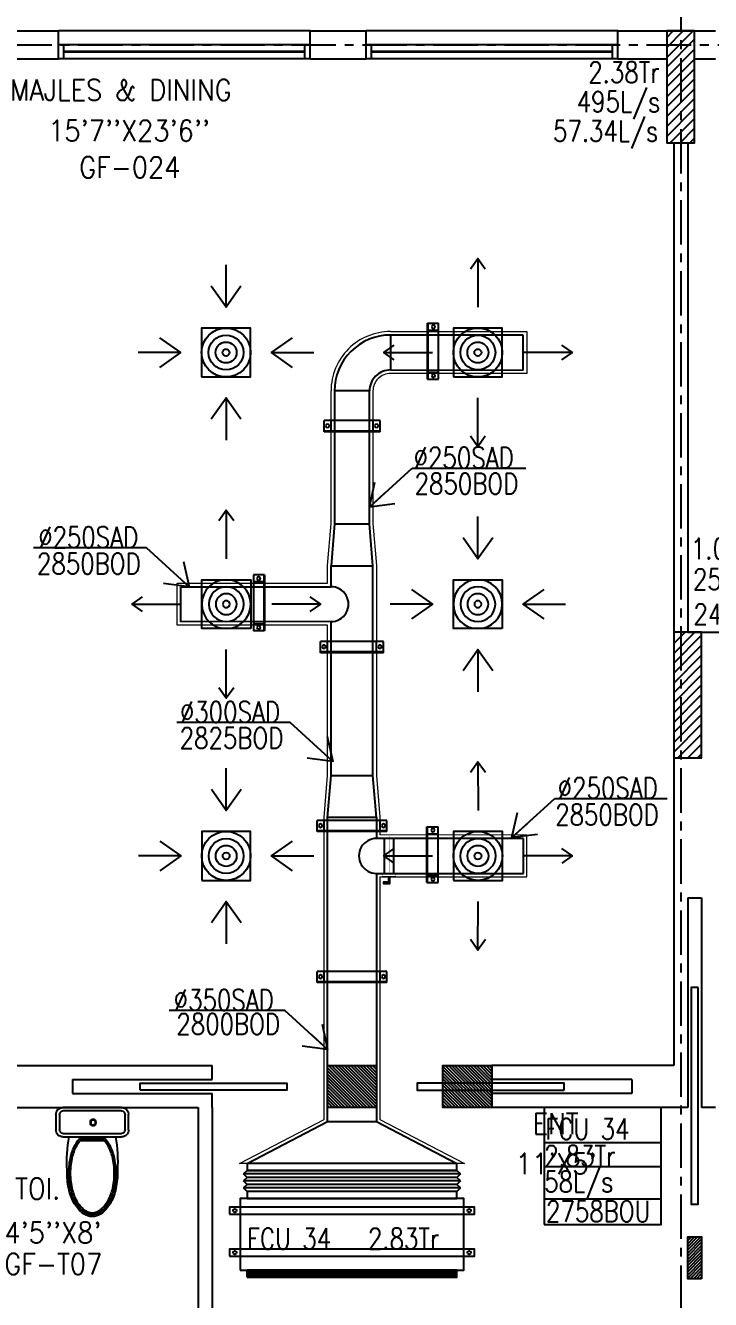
# Model space of a CAD drawing. Header units: millimetres. Extents: x -1288794 to 2153086, y -2701644 to -1335282.
# Drawn here: x 1111230 to 1116128, y -1482942 to -1473830 of the extents above; entities that cross this region are included whole.
import ezdxf

# ---------------------------------------------------------------- set-up
doc = ezdxf.new("R2010")
doc.units = ezdxf.units.MM
doc.header["$LTSCALE"] = 100
doc.linetypes.add('CENTER', pattern=[50.800000000000004, 31.75, -6.349999999999999, 6.349999999999999, -6.349999999999999])
for name, color, linetype in [('A-ANNO-TEXT', 8, 'Continuous'), ('A-DOOR', 4, 'Continuous'), ('A-FLOR-PFIX', 8, 'Continuous'), ('A-GLAZ', 5, 'Continuous'), ('A-GRID', 253, 'CENTER'), ('A-WALL-FULL', 8, 'Continuous'), ('AC- VD', 5, 'Continuous'), ('AC-FD', 1, 'Continuous'), ('AC-SAD', 3, 'Continuous'), ('AC-SAD TEXT', 3, 'Continuous'), ('AC-WALL OPENING', 1, 'Continuous'), ('FCU-AC', 160, 'Continuous'), ('L1-E014-C22-VAC (08-08-2010)$0$ETA-AC-DAMPER', 4, 'Continuous'), ('M-HANGER', 30, 'Continuous'), ('RCD RIGHT', 1, 'Continuous'), ('S-COL- HACT.', 9, 'Continuous'), ('S-COL.', 8, 'Continuous'), ('SCD  RIGHT', 3, 'Continuous')]:
    doc.layers.add(name, color=color, linetype=linetype)
doc.layers.add('INSULATION', color=1, linetype='Continuous', lineweight=5)
doc.styles.add('ROMANS', font='romans.shx', dxfattribs={"width": 0.8})
doc.styles.add('SIMPLEX', font='simplex.shx', dxfattribs={"width": 0.8})
doc.dimstyles.new('100 of DIM2', dxfattribs={"dimscale": 0, "dimtxt": 200, "dimasz": 150, "dimexe": 75, "dimexo": 200, "dimgap": 75, "dimtad": 1, "dimdec": 0, "dimrnd": 5, "dimzin": 0, "dimdsep": 46, "dimtxsty": 'ROMANS', "dimblk": 'ARCHTICK', "dimcen": 100, "dimclrd": 94, "dimclre": 94, "dimclrt": 2, "dimadec": 0, "dimazin": 0, "dimtfac": 1, "dimtdec": 0, "dimtofl": 0, "dimtmove": 2, "dimatfit": 3, "dimldrblk": 'OPEN90', "dimfxl": 75, "dimtolj": 1, "dimtzin": 0, "dimarcsym": 0})
pattern_1 = [(45, (2220020.086151482, -1109556.6492245), (-35.35533905932737, 35.35533905932738), [])]

# ---------------------------------------------------------------- blocks, each defined once
blk = doc.blocks.new('W-180')
for p, q in [((1800, 100.000000000007), (0, 100)), ((40, 0), (40, 100)), ((1759.999999999854, 100.0000000000064), (1760, 7.5318e-12)), ((1800, 6.9917e-12), (0, 0))]:
    blk.add_line(p, q)
at = {"linetype": 'Continuous'}
for p, q in [((1759.999999999923, 53.0000000000036), (40, 52.99999999998624)), ((1759.999999999932, 47.00000000000357), (40, 46.99999999998624))]:
    blk.add_line(p, q, dxfattribs=at)
blk = doc.blocks.new('WC-1')
for p, q in [((-210, 6.45741e-11), (210, -6.45741e-11)), ((-260.0000000000582, -159.9999999999113), (-260.0000000000155, -49.99999999992041)), ((-235.0000000000582, -159.9999999999281), (-235.0000000000155, -49.99999999992815)), ((-210.0000000000073, -24.99999999993543), (209.9999999999927, -25.00000000006457)), ((234.9999999999845, -50.00000000006276), (234.99999999996, -160.0000000000627)), ((259.9999999999845, -50.00000000007048), (259.99999999996, -160.0000000000705)), ((209.9999999999527, -185.0000000000646), (-210.0000000000655, -184.9999999999354)), ((209.9999999999445, -210.0000000000646), (-210.0000000000737, -209.9999999999354)), ((91.47615770909852, -222.5000000000282), (-91.47615771196342, -222.4999999999718)), ((85.75415153929588, -235.0000000000264), (-85.75415153759332, -234.9999999999736))]:
    blk.add_line(p, q)
for radius in [22.10058430915524, 17.10058430915523]:
    blk.add_circle((-6.103973758987193, -107.4929482146744), radius)
for centre, radius, start, end in [((-210.0000000000155, -49.99999999993542), 50, 89.99999999998244, 179.9999999999824), ((-210.0000000000155, -49.99999999993542), 25, 89.99999999998244, 179.9999999999824), ((209.9999999999845, -50.00000000006457), 50, 359.9999999999894, 89.99999999998244), ((209.9999999999845, -50.00000000006457), 25, 359.9999999999894, 89.99999999998244), ((-210.0000000000582, -159.9999999999354), 50, 179.9999999999792, 269.9999999999824), ((-210.0000000000582, -159.9999999999354), 25, 179.9999999999792, 269.9999999999824), ((209.99999999996, -160.0000000000646), 25, 269.9999999999824, 359.9999999999884), ((209.99999999996, -160.0000000000646), 50, 269.9999999999824, 359.9999999999884), ((722.2740576860797, -383.2329258520217), 904.0616061515724, 168.9528762463656, 184.063166162121), ((178.1919626198178, -428.1672622903807), 340.7320624944951, 149.8586144479107, 166.4765809055045), ((178.1919626198178, -428.1672622903625), 328.2320624944887, 149.858614447914, 166.4765809055076), ((68.55654542101274, -364.5079877878317), 213.9549828051977, 138.4151582942605, 149.8586144479058), ((68.55654542100363, -364.5079877878317), 201.4549828051949, 139.9943486805204, 149.8586144479042), ((-68.55654542114553, -364.5079877877533), 201.4549828051043, 30.14138555206289, 40.00565131911324), ((-68.55654542114553, -364.5079877877352), 213.9549828050913, 30.14138555205902, 41.58484170619487), ((-178.1919626200979, -428.1672622902533), 328.2320624945077, 13.5234190944571, 30.14138555205006), ((-178.1919626200888, -428.1672622902715), 340.7320624945054, 13.52341909446088, 30.14138555205409), ((352.1246317655295, -470.000000000117), 519.6246317656733, 166.4765809054962, 179.9999999999812), ((352.1246317655387, -470.0000000001262), 507.1246317656823, 166.4765809054951, 179.9999999999801), ((-352.1246317658261, -469.9999999999102), 507.1246317656823, 359.9999999999848, 13.52341909446973), ((-352.1246317658261, -469.999999999901), 519.6246317656824, 359.9999999999836, 13.52341909446853), ((352.1246317655295, -470.0000000001081), 532.1246317656733, 177.5541293824439, 179.9999999999824), ((-352.1246317658261, -469.9999999998921), 532.1246317656824, 359.9999999999824, 2.445870617514181), ((352.1246317654022, -470.0000000001081), 532.1246317655459, 179.9999999999824, 193.523419094469), ((352.1246317654022, -470.0000000000898), 519.6246317655459, 179.9999999999836, 193.5234190944703), ((352.1246317654022, -470.0000000000807), 507.1246317655458, 179.9999999999849, 193.5234190944715), ((-352.1246317660534, -469.9999999998647), 507.1246317659097, 346.4765809054981, 359.99999999998), ((-352.1246317660625, -469.9999999998738), 519.6246317659188, 346.4765809054994, 359.9999999999814), ((-352.1246317660716, -469.9999999998921), 532.1246317659279, 346.4765809055007, 359.9999999999824), ((178.1919626197104, -511.8327377097467), 353.2320624944095, 193.5234190944576, 210.1413855520581), ((178.1919626197286, -511.8327377097648), 340.7320624944198, 193.5234190944536, 210.1413855520537), ((178.1919626197468, -511.832737709783), 328.2320624944313, 193.5234190944496, 210.1413855520493), ((-178.1919626202598, -511.8327377095465), 328.2320624946647, 329.8586144479149, 346.4765809054953), ((-178.1919626202598, -511.8327377095283), 340.7320624946722, 329.8586144479113, 346.476580905492), ((-178.1919626202507, -511.8327377095101), 353.2320624946706, 329.8586144479074, 346.4765809054887), ((68.55654542087541, -575.4920122122558), 226.4549828051087, 210.1413855520583, 234.4971620979831), ((68.55654542087541, -575.4920122122468), 213.954982805112, 210.1413855520589, 234.4971620979841), ((68.55654542087541, -575.4920122122284), 201.4549828051248, 210.1413855520627, 234.497162097987), ((-68.55654542121921, -575.4920122122047), 201.4549828051104, 305.5028379019778, 329.8586144479044), ((-68.55654542121921, -575.4920122122047), 213.954982805105, 305.502837901979, 329.8586144479049), ((-68.55654542122828, -575.4920122122139), 226.4549828051069, 305.502837901982, 329.8586144479068), ((-2.055458e-10, -671.5946751609408), 108.4053248390518, 234.4971620979795, 269.9999999999824), ((-2.055458e-10, -671.5946751609408), 95.90532483905179, 234.4971620979795, 269.9999999999824), ((-2.055458e-10, -671.5946751609408), 83.40532483905234, 234.4971620979796, 269.9999999999824), ((-2.055458e-10, -671.5946751609498), 83.40532483905031, 269.9999999999824, 305.5028379019857), ((-2.055458e-10, -671.5946751609498), 95.90532483905048, 269.9999999999824, 305.5028379019858), ((-2.055458e-10, -671.5946751609498), 108.4053248390506, 269.9999999999824, 305.5028379019859)]:
    blk.add_arc(centre, radius, start, end)
at = {"linetype": 'Continuous', "ltscale": 50}
blk.add_arc((-722.274057685634, -383.2329258515035), 904.0616061509076, 355.9368338378321, 11.04712375360263, dxfattribs=at)
blk = doc.blocks.new('_ArchTick')
at = {"color": 0, "linetype": 'ByBlock', "const_width": 0.15}
blk.add_lwpolyline([(-0.5, -0.5), (0.5, 0.5)], dxfattribs=at)
blk = doc.blocks.new('fcu 2.5 tr')
h = blk.add_hatch()
h.set_pattern_fill('NET', color=3)
h.set_pattern_definition([(0, (0, 0), (0, 3.175), []), (90, (0, 0), (-3.175, 1.944126793646423e-16), [])])
h.paths.add_polyline_path([(83171.5397817109, -1587743.071305068), (81671.5397817109, -1587743.071305068), (81671.5397817109, -1587793.071305068), (83171.5397817109, -1587793.071305068)])
at = {"layer": 'FCU-AC'}
for p, q in [((81671.5397817109, -1587030.071305068), (81646.5397817109, -1587055.071305068)), ((83171.5397817109, -1587030.071305068), (81671.5397817109, -1587030.071305068)), ((83196.5397817109, -1587055.071305068), (83171.5397817109, -1587030.071305068)), ((83196.5397817109, -1587055.071305068), (81646.5397817109, -1587055.071305068)), ((81671.5397817109, -1587080.071305068), (81646.5397817109, -1587055.071305068)), ((81671.5397817109, -1587080.071305068), (81646.5397817109, -1587105.071305068)), ((83196.5397817109, -1587105.071305068), (81646.5397817109, -1587105.071305068)), ((81671.5397817109, -1587130.071305068), (81646.5397817109, -1587105.071305068)), ((81671.5397817109, -1587130.071305068), (81646.5397817109, -1587155.071305068)), ((83171.5397817109, -1587080.071305068), (81671.5397817109, -1587080.071305068)), ((83171.5397817109, -1587080.071305068), (81671.5397817109, -1587080.071305068)), ((83171.5397817109, -1587130.071305068), (81671.5397817109, -1587130.071305068)), ((83171.5397817109, -1587130.071305068), (81671.5397817109, -1587130.071305068)), ((83196.5397817109, -1587055.071305068), (83171.5397817109, -1587080.071305068)), ((83196.5397817109, -1587105.071305068), (83171.5397817109, -1587080.071305068)), ((83196.5397817109, -1587105.071305068), (83171.5397817109, -1587130.071305068)), ((83196.5397817109, -1587155.071305068), (83171.5397817109, -1587130.071305068)), ((83196.5397817109, -1587155.071305068), (81646.5397817109, -1587155.071305068)), ((81671.5397817109, -1587180.071305068), (81646.5397817109, -1587155.071305068)), ((83196.5397817109, -1587155.071305068), (83171.5397817109, -1587180.071305068))]:
    blk.add_line(p, q, dxfattribs=at)
at = {"layer": 'FCU-AC', "color": 1}
for p, q in [((83171.5397817109, -1586980.071305068), (81671.5397817109, -1586980.071305068)), ((81671.5397817109, -1586980.071305068), (81671.5397817109, -1587030.071305068)), ((81671.5397817109, -1587030.071305068), (83171.5397817109, -1587030.071305068)), ((83171.5397817109, -1587030.071305068), (83171.5397817109, -1586980.071305068)), ((83171.5397817109, -1587180.071305068), (81671.5397817109, -1587180.071305068)), ((81671.5397817109, -1587180.071305068), (81671.5397817109, -1587230.071305068)), ((81671.5397817109, -1587230.071305068), (83171.5397817109, -1587230.071305068)), ((83171.5397817109, -1587230.071305068), (83171.5397817109, -1587180.071305068))]:
    blk.add_line(p, q, dxfattribs=at)
at = {"layer": 'FCU-AC'}
blk.add_lwpolyline([(81621.5397817109, -1587743.071305068), (83221.5397817109, -1587743.071305068), (83221.5397817109, -1587230.071305068), (81621.5397817109, -1587230.071305068)], close=True, dxfattribs=at)
at = {"layer": 'FCU-AC', "color": 6}
for points in [[(81546.5397817109, -1587343.071305068), (83296.5397817109, -1587343.071305068), (83296.5397817109, -1587293.071305068), (81546.5397817109, -1587293.071305068)], [(81546.5397817109, -1587643.071305068), (83296.5397817109, -1587643.071305068), (83296.5397817109, -1587593.071305068), (81546.5397817109, -1587593.071305068)]]:
    blk.add_lwpolyline(points, close=True, dxfattribs=at)
at = {"layer": 'FCU-AC', "color": 3}
blk.add_lwpolyline([(81671.5397817109, -1587793.071305068), (83171.5397817109, -1587793.071305068), (83171.5397817109, -1587743.071305068), (81671.5397817109, -1587743.071305068)], close=True, dxfattribs=at)
at = {"layer": 'FCU-AC', "color": 6}
for centre in [(81584.0397817109, -1587318.071305068), (83259.0397817109, -1587318.071305068), (81584.0397817109, -1587618.071305068), (83259.0397817109, -1587618.071305068)]:
    blk.add_circle(centre, 12.5, dxfattribs=at)
blk = doc.blocks.new('*U268')
at = {"layer": 'L1-E014-C22-VAC (08-08-2010)$0$ETA-AC-DAMPER', "color": 5}
for p, q in [((-32.98793067515362, 0), (-32.98793067509541, 250.000043292218)), ((32.98793068795931, 0), (32.98793068801752, 250.000043292218))]:
    blk.add_line(p, q, dxfattribs=at)
for points, const_width in [([(-90.75000000494767, 250.000043292218), (90.75000000506407, 250.000043292218)], 1.815000000003873), ([(1.164153e-10, 0), (1.74623e-10, 264.0478224599292)], 1.500000000003199), ([(-90.75000000500583, 0), (90.75000000500583, 0)], 1.815000000003873), ([(-47.8157843524823, 0), (-47.8157843524823, -20.16960016451776), (48.18848804885057, -20.16960016451776), (48.18848804885057, 0)], 1.500000000003199)]:
    blk.add_lwpolyline(points, dxfattribs=dict(at, const_width=const_width))
at = {"layer": 'L1-E014-C22-VAC (08-08-2010)$0$ETA-AC-DAMPER', "color": 5, "const_width": 1.815000000003873}
blk.add_lwpolyline([(75.00000000017462, 250.000043292218), (75.00000000011643, 0), (-74.99999999988357, 0), (-74.99999999982538, 250.000043292218)], close=True, dxfattribs=at)
at = {"layer": 'L1-E014-C22-VAC (08-08-2010)$0$ETA-AC-DAMPER', "color": 5}
blk.add_lwpolyline([(5.687398128095082, -20.16960016451776), (5.687398128095082, -61.65468423324636), (40.11141208291518, -61.65468423324636), (40.11141208291518, -71.6238728290773), (-5.687398128095082, -71.6238728290773), (-5.687398128095082, -20.16960016451776)], dxfattribs=at)
blk = doc.blocks.new('*U298')
at = {"linetype": 'Continuous'}
for p, q in [((-37.50000000000027, -218.151853889457), (-37.49999999999299, 281.848146110482)), ((42.49999999999974, 281.848146110482), (-37.50000000000026, 281.848146110482)), ((37.49999999999973, -218.1518538894589), (37.50000000000703, 281.848146110482)), ((42.49999999999973, -218.1518538894589), (42.50000000000701, 281.848146110482)), ((42.49999999999997, 231.848146110482), (-37.50000000000003, 231.848146110482)), ((42.49999999999243, -168.1518538894589), (-37.50000000000755, -168.151853889457)), ((42.49999999999243, -218.1518538894589), (-37.50000000000755, -218.151853889457))]:
    blk.add_line(p, q, dxfattribs=at)
for centre in [(-2.549072064539359e-13, 256.848146110482), (-7.542897615119889e-12, -193.1518538894589)]:
    blk.add_circle(centre, 12.5, dxfattribs=at)
blk = doc.blocks.new('*U665')
at = {"linetype": 'Continuous'}
for p, q in [((-37.50000000000028, -243.151853889457), (-37.49999999999303, 207.1319373682491)), ((42.4999999999997, 207.1319373682491), (-37.5000000000003, 207.1319373682491)), ((37.49999999999972, -243.1518538894589), (37.50000000000698, 207.1319373682491)), ((42.49999999999972, -243.1518538894589), (42.50000000000697, 207.1319373682491)), ((42.49999999999993, 157.1319373682491), (-37.50000000000007, 157.1319373682491)), ((42.49999999999243, -193.1518538894589), (-37.50000000000756, -193.151853889457)), ((42.49999999999243, -243.1518538894589), (-37.50000000000756, -243.151853889457))]:
    blk.add_line(p, q, dxfattribs=at)
for centre in [(-2.993161274389422e-13, 182.1319373682491), (-7.55755255904494e-12, -218.1518538894589)]:
    blk.add_circle(centre, 12.5, dxfattribs=at)
blk = doc.blocks.new('*U664')
at = {"linetype": 'Continuous'}
for p, q in [((-37.50000000000026, -218.151853889457), (-37.49999999999304, 182.1319373682491)), ((42.49999999999969, 182.1319373682491), (-37.50000000000031, 182.1319373682491)), ((42.49999999999991, 132.1319373682491), (-37.50000000000009, 132.1319373682491)), ((37.49999999999974, -218.1518538894589), (37.50000000000697, 182.1319373682491)), ((42.49999999999974, -218.1518538894589), (42.50000000000696, 182.1319373682491)), ((42.49999999999244, -168.1518538894589), (-37.50000000000755, -168.151853889457)), ((42.49999999999244, -218.1518538894589), (-37.50000000000755, -218.151853889457))]:
    blk.add_line(p, q, dxfattribs=at)
for centre in [(-3.139710713639943e-13, 157.1319373682491), (-7.542453525910038e-12, -193.1518538894589)]:
    blk.add_circle(centre, 12.5, dxfattribs=at)
blk = doc.blocks.new('*U299')
at = {"linetype": 'Continuous'}
for p, q in [((-37.50000000000023, -156.3676367141279), (-37.49999999999301, 243.6323645437951)), ((42.49999999999972, 243.6323645437951), (-37.50000000000028, 243.6323645437951)), ((42.49999999999995, 193.6323645437951), (-37.50000000000005, 193.6323645437951)), ((37.49999999999977, -156.3676367141298), (37.50000000000701, 243.6323645437951)), ((42.49999999999977, -156.3676367141298), (42.50000000000699, 243.6323645437951)), ((42.49999999999248, -106.3676367141298), (-37.50000000000751, -106.3676367141279)), ((42.49999999999248, -156.3676367141298), (-37.50000000000751, -156.3676367141279))]:
    blk.add_line(p, q, dxfattribs=at)
for centre in [(-2.771116669464391e-13, 218.6323645437951), (-7.505594121492483e-12, -131.3676367141298)]:
    blk.add_circle(centre, 12.5, dxfattribs=at)
blk = doc.blocks.new('*U666')
at = {"linetype": 'Continuous'}
for p, q in [((-37.5000000000003, -268.151853889457), (-37.49999999999302, 232.1319373682491)), ((42.49999999999972, 232.1319373682491), (-37.50000000000028, 232.1319373682491)), ((37.4999999999997, -268.1518538894589), (37.500000000007, 232.1319373682491)), ((42.4999999999997, -268.1518538894589), (42.50000000000698, 232.1319373682491)), ((42.49999999999994, 182.1319373682491), (-37.50000000000006, 182.1319373682491)), ((42.4999999999924, -218.1518538894589), (-37.50000000000758, -218.151853889457)), ((42.4999999999924, -268.1518538894589), (-37.50000000000758, -268.151853889457))]:
    blk.add_line(p, q, dxfattribs=at)
for centre in [(-2.846611835138901e-13, 207.1319373682491), (-7.572651592179843e-12, -243.1518538894589)]:
    blk.add_circle(centre, 12.5, dxfattribs=at)
blk = doc.blocks.new('*U300')
at = {"linetype": 'Continuous'}
for p, q in [((-37.50000000000023, -156.4497741344358), (-37.49999999999301, 243.5502488971106)), ((42.49999999999972, 243.5502488971106), (-37.50000000000028, 243.5502488971106)), ((42.49999999999995, 193.5502488971106), (-37.50000000000005, 193.5502488971106)), ((37.49999999999977, -156.4497741344377), (37.50000000000701, 243.5502488971106)), ((42.49999999999977, -156.4497741344377), (42.50000000000699, 243.5502488971106)), ((42.49999999999248, -106.4497741344377), (-37.50000000000751, -106.4497741344358)), ((42.49999999999248, -156.4497741344377), (-37.50000000000751, -156.4497741344358))]:
    blk.add_line(p, q, dxfattribs=at)
for centre in [(-2.771116669464391e-13, 218.5502488971106), (-7.505594121492483e-12, -131.4497741344377)]:
    blk.add_circle(centre, 12.5, dxfattribs=at)
blk = doc.blocks.new('*U277')
at = {"linetype": 'Continuous'}
for p, q in [((-37.50000000000023, -153.0981679405058), (-37.49999999999301, 246.9018320594332)), ((42.49999999999972, 246.9018320594332), (-37.50000000000028, 246.9018320594332)), ((42.49999999999995, 196.9018320594332), (-37.50000000000005, 196.9018320594332)), ((37.49999999999977, -153.0981679405078), (37.50000000000701, 246.9018320594332)), ((42.49999999999977, -153.0981679405078), (42.50000000000699, 246.9018320594332)), ((42.49999999999248, -103.0981679405078), (-37.50000000000751, -103.0981679405058)), ((42.49999999999248, -153.0981679405078), (-37.50000000000751, -153.0981679405058))]:
    blk.add_line(p, q, dxfattribs=at)
for centre in [(-2.753353101070388e-13, 221.9018320594332), (-7.503817764653083e-12, -128.0981679405078)]:
    blk.add_circle(centre, 12.5, dxfattribs=at)
blk = doc.blocks.new('abcd')
at = {"layer": 'SCD  RIGHT'}
blk.add_lwpolyline([(558555.0001856379, -1481705.000492999), (558905.0001856379, -1481705.000492999), (558905.0001856379, -1481355.000492999), (558555.0001856379, -1481355.000492999)], close=True, dxfattribs=at)
for radius in [175, 125, 75, 25]:
    blk.add_circle((558730, -1481530), radius, dxfattribs=at)
for points in [[(558729.5885147614, -1480856.490570364), (558730.4153907088, -1481205.000492999)], [(558056.4905710882, -1481529.587331845), (558405.0004922699, -1481530.414819897)], [(559403.5094303575, -1481529.589697677), (559054.9995062707, -1481530.415961521)], [(558729.5885147614, -1482203.509429636), (558730.4153907088, -1481854.999507001)]]:
    blk.add_leader(points, dimstyle='100 of DIM2', override={"dimscale": 1, "dimasz": 75, "dimtad": 0, "dimclrd": 3, "dimfxl": 0.2}, dxfattribs=at)
blk = doc.blocks.new('cdcdcd')
at = {"layer": 'RCD RIGHT'}
blk.add_lwpolyline([(-175, -175.0000000032014), (175, -175.0000000032014), (175, 174.9999999967986), (-175, 174.9999999967986)], close=True, dxfattribs=at)
for radius in [175, 125, 75, 25]:
    blk.add_circle((0, 0), radius, dxfattribs=at)
for points in [[(-0.001058535417541862, 324.9999999967404), (-0.001058535417541862, 627.8753275054041)], [(-324.9999999999418, 0.001058532216120511), (-627.8753275086056, 0.001058532216120511)], [(324.9999999999418, -0.001058538618963212), (627.8753275086056, -0.001058538618963212)], [(0.001058535417541862, -325.0000000031432), (0.001058535417541862, -627.875327511807)]]:
    blk.add_leader(points, dimstyle='100 of DIM2', override={"dimscale": 1, "dimtad": 0, "dimcen": 150, "dimclrd": 256, "dimclre": 256, "dimfxl": 0.2}, dxfattribs=at)

msp = doc.modelspace()

# ---------------------------------------------------------------- hatches: boundary and pattern name
at = {"layer": 'AC-FD', "linetype": 'ByBlock'}
h = msp.add_hatch(dxfattribs=at)
h.set_pattern_fill('ANSI31', color=256, scale=5, angle=90, style=0)
h.set_pattern_definition([(135, (-478056.1345277682, -1543485.617264768), (-11.22532015133644, -11.22532015133644), [])])
h.paths.add_polyline_path([(1113739.619260605, -1481568.634524956), (1113739.619260605, -1481268.634524956), (1113389.619260605, -1481268.634524903), (1113389.619260605, -1481568.634524903)])
at = {"layer": 'AC-WALL OPENING', "linetype": 'ByBlock'}
h = msp.add_hatch(dxfattribs=at)
h.set_pattern_fill('ANSI31', color=256, scale=5, angle=-90.00000000000001, style=0)
h.set_pattern_definition([(315, (2706184.903051863, -1419328.63452493), (11.22532015133644, 11.22532015133644), [])])
h.paths.add_polyline_path([(1114214.903051862, -1481268.634524929), (1114214.903051863, -1481568.634524929), (1114564.903051863, -1481568.634524929), (1114564.903051863, -1481268.634524929)])
h = msp.add_hatch(dxfattribs=at)
h.set_pattern_fill('ANSI31', color=256, scale=5, angle=-180, style=0)
h.set_pattern_definition([(225, (1178004.903051862, -3074463.966224899), (11.22532015133644, -11.22532015133645), [])])
h.paths.add_polyline_path([(1116064.903051863, -1482493.966224899), (1115964.903051863, -1482493.966224899), (1115964.903051863, -1482793.966224899), (1116064.903051863, -1482793.966224899)])
at = {"layer": 'S-COL- HACT.', "linetype": 'Continuous', "ltscale": 3}
h = msp.add_hatch(dxfattribs=at)
h.set_pattern_fill('ANSI31', color=256, scale=400, style=0)
h.set_pattern_definition(pattern_1)
h.paths.add_polyline_path([(1115814.903051863, -1473868.634524904), (1115814.903051863, -1474668.634524904), (1116014.903051863, -1474668.634524904), (1116014.903051863, -1473868.634524904)])
h = msp.add_hatch(dxfattribs=at)
h.set_pattern_fill('ANSI31', color=256, scale=400, style=0)
h.set_pattern_definition(pattern_1)
h.paths.add_polyline_path([(1115864.903051862, -1478168.634524927), (1115864.903051862, -1479068.634524926), (1116064.903051862, -1479068.634524927), (1116064.903051862, -1478168.634524927)])

# ---------------------------------------------------------------- linework, layer by layer
at = {"layer": 'A-DOOR', "ltscale": 3}
for points in [[(1116039.903051866, -1480711.113021709), (1115989.903051864, -1480711.113021709), (1115989.903051862, -1482261.113021709), (1116039.903051862, -1482261.113021709), (1116039.903051864, -1480711.113021709)], [(1112048.901444895, -1481443.634524931), (1112048.901444895, -1481393.634524929), (1113098.901444896, -1481393.634524929), (1113098.901444896, -1481443.634524929), (1112048.901444895, -1481443.634524929)], [(1115080.90465883, -1481443.634524931), (1115080.904658831, -1481393.634524929), (1114030.90465883, -1481393.634524929), (1114030.90465883, -1481443.634524929), (1115080.90465883, -1481443.634524929)]]:
    msp.add_lwpolyline(points, dxfattribs=at)
at = {"layer": 'A-GLAZ', "ltscale": 3}
for p, q in [((1113264.903051863, -1473868.634524935), (1111464.903051863, -1473868.634524935)), ((1115464.903051863, -1473868.634524926), (1113664.903051863, -1473868.634524925))]:
    msp.add_line(p, q, dxfattribs=at)
at = {"layer": 'A-GRID', "ltscale": 0.1}
for p, q in [((1115914.903051863, -1466442.619941896), (1115914.903051863, -1514576.979935915)), ((1086207.688201451, -1473968.634524934), (1129747.280295566, -1473968.634524934))]:
    msp.add_line(p, q, dxfattribs=at)
at = {"layer": 'A-WALL-FULL', "ltscale": 3}
for p, q in [((1110864.903051863, -1473868.634524935), (1111464.903051863, -1473868.634524935)), ((1111464.903051863, -1474068.634524935), (1111464.903051863, -1473868.634524935)), ((1113264.903051863, -1473868.634524934), (1113664.903051863, -1473868.634524935)), ((1113264.903051863, -1474068.634524934), (1113264.903051863, -1473868.634524934)), ((1113664.903051863, -1474068.634524935), (1113664.903051863, -1473868.634524935)), ((1115464.903051863, -1473868.634524935), (1116164.903051863, -1473868.634524935)), ((1115464.903051863, -1474068.634524935), (1115464.903051863, -1473868.634524935)), ((1111064.903051863, -1474068.634524935), (1111464.903051863, -1474068.634524935)), ((1113264.903051863, -1474068.634524934), (1113664.903051863, -1474068.634524935)), ((1115464.903051863, -1474068.634524935), (1115814.903051863, -1474068.634524935)), ((1116014.903051863, -1474068.634524935), (1116164.903051863, -1474068.634524935)), ((1115864.903051863, -1474668.634524904), (1115864.903051863, -1481268.634524934)), ((1115964.903051863, -1474668.634524904), (1115964.903051863, -1478168.634524935)), ((1115964.903051863, -1478168.634524935), (1118364.903051863, -1478168.634524935)), ((1115964.903051865, -1480068.634524935), (1115964.903051861, -1481568.634524934)), ((1115964.903051865, -1480068.634524935), (1116064.903051865, -1480068.634524935)), ((1116064.903051865, -1480068.634524935), (1116064.903051861, -1481568.634524934)), ((1111064.903051863, -1481268.634524934), (1112564.903051863, -1481268.634524929)), ((1112564.903051863, -1481368.634524929), (1112564.903051863, -1481268.634524929)), ((1115864.903051863, -1481268.634524934), (1114564.903051863, -1481268.634524929)), ((1114564.903051863, -1481368.634524929), (1114564.903051863, -1481268.634524929)), ((1111564.903051863, -1481368.634524931), (1112564.903051863, -1481368.634524927)), ((1111564.903051863, -1481368.634524931), (1111564.903051863, -1481468.634524931)), ((1115564.903051863, -1481368.63452493), (1114564.903051863, -1481368.634524927)), ((1115564.903051862, -1481368.63452493), (1115564.903051862, -1481468.63452493)), ((1111564.903051863, -1481468.634524931), (1112564.903051863, -1481468.634524927)), ((1112564.903051863, -1481568.634524929), (1112564.903051863, -1481468.63452493)), ((1115564.903051863, -1481468.63452493), (1114564.903051863, -1481468.634524927)), ((1114564.903051863, -1481568.634524929), (1114564.903051863, -1481468.63452493)), ((1111064.903051863, -1481568.634524933), (1112464.903051863, -1481568.63452493)), ((1112464.903051863, -1481568.63452493), (1112464.903051863, -1484086.634524931)), ((1112564.903051863, -1481568.634524931), (1112564.903051863, -1483118.634524935)), ((1115864.903051863, -1481568.634524933), (1114564.903051863, -1481568.634524929)), ((1115964.903051863, -1481568.634524934), (1115864.903051863, -1481568.634524934)), ((1116164.903051863, -1481568.634524934), (1116064.903051863, -1481568.634524934))]:
    msp.add_line(p, q, dxfattribs=at)
at = {"layer": 'A-WALL-FULL', "linetype": 'Continuous', "ltscale": 3}
for p, q in [((1115814.903051863, -1474068.634524935), (1115814.903051863, -1474668.634524904)), ((1116014.903051863, -1474668.634524904), (1116014.903051863, -1474068.634524935)), ((1115814.903051863, -1474668.634524904), (1116014.903051863, -1474668.634524904))]:
    msp.add_line(p, q, dxfattribs=at)
at = {"layer": 'AC-FD', "linetype": 'ByBlock'}
msp.add_lwpolyline([(1113389.619260605, -1481568.634524903), (1113389.619260605, -1481268.634524903), (1113739.619260605, -1481268.634524956), (1113739.619260605, -1481568.634524956)], close=True, dxfattribs=at)
at = {"layer": 'AC-SAD'}
for p, q in [((1113839.755084822, -1476043.727943004), (1113839.670194686, -1476293.727928591)), ((1114789.661211931, -1476044.050493662), (1113839.755084822, -1476043.727943004)), ((1114789.576321796, -1476294.050479249), (1114789.661211931, -1476044.050493662)), ((1113839.670194686, -1476293.727928591), (1114789.576321796, -1476294.050479249)), ((1113689.619260605, -1476443.727919943), (1113439.619260605, -1476443.727919943)), ((1113439.619260605, -1476443.727919943), (1113439.619260605, -1477393.685512737)), ((1113689.619260605, -1477393.685512737), (1113689.619260605, -1476443.727919943)), ((1113439.619260605, -1477393.685512737), (1113414.534317013, -1477693.685512737)), ((1113439.619260605, -1477393.685512737), (1113689.619260605, -1477393.685512737)), ((1113714.619260605, -1477693.685512737), (1113689.619260605, -1477393.685512737)), ((1113414.534317013, -1477693.685512737), (1113714.619260605, -1477693.685512737)), ((1113414.619260605, -1477843.685512737), (1113414.619260605, -1477693.685512737)), ((1113714.619260605, -1479194.388415676), (1113714.619260605, -1477693.685512737)), ((1112340.348190927, -1477844.050493671), (1113414.534317013, -1477843.685512737)), ((1112340.43313452, -1478094.05047924), (1112340.348190927, -1477844.050493671)), ((1113414.619260605, -1478093.685498306), (1112340.43313452, -1478094.05047924)), ((1113414.619260605, -1479194.388415676), (1113414.619260605, -1478093.685498306)), ((1113414.627754965, -1478118.685496863), (1113414.619260605, -1478118.685499749)), ((1113389.619260605, -1479494.388415676), (1113414.619260605, -1479194.388415676)), ((1113414.619260605, -1479194.388415676), (1113714.619260605, -1479194.388415676)), ((1113739.661679568, -1479494.388415676), (1113714.619260605, -1479194.388415676)), ((1113739.661679568, -1479494.388415676), (1113389.619260605, -1479494.388415676)), ((1113389.619260605, -1481668.634524929), (1113389.619260605, -1479494.388415676)), ((1113739.619260605, -1479494.388415676), (1113739.619260605, -1479644.447787832)), ((1114790.415069382, -1479644.804377197), (1113739.619260605, -1479644.447787832)), ((1114790.330231457, -1479894.804362802), (1114790.415069382, -1479644.804377197)), ((1113739.610776813, -1479919.447800787), (1113739.619260605, -1479919.447803666)), ((1113739.619260605, -1479894.447802227), (1114790.330231457, -1479894.804362802)), ((1113739.619260605, -1479894.447802227), (1113739.619260605, -1481668.634524929)), ((1112814.619260605, -1481968.634524929), (1113389.619260605, -1481668.634524929)), ((1113389.619260605, -1481668.634524929), (1113739.619260605, -1481668.634524929)), ((1113739.619260605, -1481668.634524929), (1114314.619260605, -1481968.634524929))]:
    msp.add_line(p, q, dxfattribs=at)
for centre, radius, start, end in [((1113839.619260604, -1476443.727919943), 399.9999999993293, 89.98054461348562, 180.0000000001), ((1113839.619260605, -1476443.727919943), 149.9999999998836, 89.98054461348562, 180.0000000000889), ((1113414.576788809, -1477968.685505521), 124.9999999999925, 270.0194676378334, 90.01946763783343), ((1113739.619260605, -1479769.388408479), 124.99999999998, 89.98055657965756, 269.9805565796576)]:
    msp.add_arc(centre, radius, start, end, dxfattribs=at)
at = {"layer": 'AC-SAD TEXT'}
for p, q in [((1114939.32321056, -1481818.209118309), (1115776.41959335, -1481818.209118309)), ((1114939.32321056, -1481990.718669387), (1115776.41959335, -1481990.718669387)), ((1114939.32321056, -1482221.897399465), (1115776.41959335, -1482221.897399465))]:
    msp.add_line(p, q, dxfattribs=at)
msp.add_lwpolyline([(1114939.32321056, -1482406.430463089), (1115776.41959335, -1482406.430463089), (1115776.41959335, -1481568.634524933), (1114939.32321056, -1481568.634524933)], close=True, dxfattribs=at)
at = {"layer": 'AC-WALL OPENING', "linetype": 'ByBlock'}
for points in [[(1114564.903051863, -1481268.634524929), (1114564.903051863, -1481568.634524929), (1114214.903051863, -1481568.634524929), (1114214.903051863, -1481268.634524929)], [(1116064.903051863, -1482793.966224899), (1115964.903051863, -1482793.966224899), (1115964.903051863, -1482493.966224899), (1116064.903051863, -1482493.966224899)]]:
    msp.add_lwpolyline(points, close=True, dxfattribs=at)
at = {"layer": 'INSULATION'}
for p, q in [((1113839.763573836, -1476018.727944445), (1114814.669699504, -1476019.058984116)), ((1114814.669699504, -1476019.058984116), (1114814.567831341, -1476319.058966822)), ((1114814.567831341, -1476319.058966822), (1113839.661705673, -1476318.72792715)), ((1113414.619260605, -1477392.64212734), (1113414.619260605, -1476443.727919943)), ((1113714.619260605, -1476443.727919943), (1113714.619260605, -1477392.645648267)), ((1113389.621257822, -1477691.602370455), (1113414.619260605, -1477392.64212734)), ((1113714.619260605, -1477392.645648267), (1113739.619260605, -1477692.645648267)), ((1113389.619260605, -1477818.693976792), (1113389.619260605, -1477693.685512737)), ((1113739.619260605, -1477692.645648267), (1113739.619260605, -1479193.346792918)), ((1112315.339698012, -1477819.058989473), (1113389.619260605, -1477818.693976792)), ((1112315.441630322, -1478119.058972156), (1112315.339698012, -1477819.058989473)), ((1113389.619260605, -1478118.693994109), (1112315.441630322, -1478119.058972156)), ((1113389.619260605, -1479193.348551207), (1113389.619260605, -1478118.693994109)), ((1113364.619260605, -1479493.348551207), (1113389.619260605, -1479193.348551207)), ((1113739.619260605, -1479193.346792918), (1113764.619260605, -1479492.838627598)), ((1113364.619260605, -1481653.479912383), (1113364.619260605, -1479493.348551207)), ((1113764.619260605, -1479492.838627598), (1113764.619260605, -1479619.456270186)), ((1114815.423551735, -1479619.812862429), (1113764.619260605, -1479619.456270186)), ((1114815.321746225, -1479919.812845155), (1114815.423551735, -1479619.812862429)), ((1113764.619260605, -1479919.456287459), (1114815.321746225, -1479919.812845155)), ((1113764.619260605, -1479919.456287459), (1113764.619260605, -1481653.479912383)), ((1112760.572919893, -1481968.634524929), (1113364.619260605, -1481653.479912383)), ((1113764.619260605, -1481653.479912383), (1114368.665601318, -1481968.634524929)), ((1112814.619260605, -1481968.634524929), (1112760.572919893, -1481968.634524929)), ((1114368.665601318, -1481968.634524929), (1114314.619260606, -1481968.634524929))]:
    msp.add_line(p, q, dxfattribs=at)
for centre, radius, end in [((1113839.619260604, -1476443.727919943), 424.9999999993015, 180.0000000000941), ((1113839.619260605, -1476443.727919943), 124.9999999997612, 180.0000000001067)]:
    msp.add_arc(centre, radius, 89.98054461348562, end, dxfattribs=at)
at = {"layer": 'S-COL.', "linetype": 'Continuous', "ltscale": 3}
for points in [[(1115814.903051863, -1473868.634524904), (1115814.903051863, -1474668.634524904), (1116014.903051863, -1474668.634524904), (1116014.903051863, -1473868.634524904)], [(1115864.903051862, -1478168.634524958), (1115864.903051862, -1479068.634524958), (1116064.903051862, -1479068.634524958), (1116064.903051862, -1478168.634524958)], [(1115864.903051862, -1478168.634524927), (1115864.903051862, -1479068.634524926), (1116064.903051862, -1479068.634524927), (1116064.903051862, -1478168.634524927)], [(1115864.903051862, -1478168.634524927), (1115864.903051862, -1479068.634524926), (1116064.903051862, -1479068.634524927), (1116064.903051862, -1478168.634524927)]]:
    msp.add_lwpolyline(points, close=True, dxfattribs=at)

# ---------------------------------------------------------------- block references
at = {"layer": 'A-FLOR-PFIX', "ltscale": 3, "xscale": -1}
msp.add_blockref('WC-1', (1111707.592413201, -1481568.634524932), dxfattribs=at)
at = {"layer": 'A-GLAZ', "ltscale": 3}
for p in [(1111464.903051863, -1474068.634524936), (1113664.903051863, -1474068.634524926)]:
    msp.add_blockref('W-180', p, dxfattribs=at)
at = {"layer": 'AC- VD', "xscale": -1}
msp.add_blockref('*U268', (1113830.369260579, -1479894.450590291), dxfattribs=at)
at = {"layer": 'FCU-AC', "color": 3}
msp.add_blockref('fcu 2.5 tr', (1031143.079478894, 105011.4367801389), dxfattribs=at)
at = {"layer": 'M-HANGER', "xscale": -1}
for name, p in [('*U299', (1114146.877293994, -1476203.390807991)), ('*U300', (1114143.173540233, -1479804.095271893))]:
    msp.add_blockref(name, p, dxfattribs=at)
for name, p, rotation in [('*U664', (1113546.751197973, -1476693.139139591), 90), ('*U277', (1112896.942358176, -1477912.827445342), 180), ('*U665', (1113546.751197973, -1478273.139139591), 90), ('*U298', (1113596.751197973, -1479553.139139591), 90), ('*U666', (1113546.751197973, -1480633.139139591), 90)]:
    msp.add_blockref(name, p, dxfattribs=dict(at, rotation=rotation))
at = {"layer": 'RCD RIGHT'}
for p in [(1112664.134663905, -1476168.634524935), (1112664.888547461, -1479769.388408479)]:
    msp.add_blockref('cdcdcd', p, dxfattribs=at)
at = {"layer": 'RCD RIGHT', "xscale": -1}
msp.add_blockref('cdcdcd', (1114464.619260599, -1477968.634524935), dxfattribs=at)
at = {"layer": 'SCD  RIGHT'}
for p in [(555734.6192605929, 5361.365475065075), (555735.3731441491, 1760.611591521185)]:
    msp.add_blockref('abcd', p, dxfattribs=at)
at = {"layer": 'SCD  RIGHT', "xscale": -1}
msp.add_blockref('abcd', (1671395.390168994, 3561.365475065075), dxfattribs=at)

# ---------------------------------------------------------------- texts
at = {"layer": 'A-ANNO-TEXT', "style": 'ROMANS', "width": 0.9}
for s, p in [('MAJLES & DINING', (1111118.883301124, -1474366.872935658)), ("15'7''X23'6''", (1111392.156165631, -1474657.403313034)), ('GF-024', (1111614.252295059, -1474918.355573014)), ('ENT', (1114856.195820694, -1481759.193876259)), ("11'X5'", (1114735.459834078, -1482044.765149552)), ('TOI.', (1111154.914822957, -1482224.155205836)), ("4'5''X8'", (1111078.852907924, -1482538.947129778)), ('GF-T07', (1111078.852907924, -1482763.855854027))]:
    msp.add_text(s, height=150, dxfattribs=at).set_placement(p)
at = {"layer": 'AC-SAD TEXT', "style": 'SIMPLEX', "width": 0.8}
for s, p in [('2.38Tr', (1115254.399145477, -1474239.892628286)), ('495L/s', (1115171.735737491, -1474450.571487145)), ('57.34L/s', (1115002.601212784, -1474659.491296026)), ('%%C250SAD', (1114005.735329534, -1476995.802483687)), ('2850BOD', (1114012.92184141, -1477181.955915976)), ('%%C250SAD', (1111320.775757288, -1477565.336135998)), ('1.09Tr', (1115988.822756831, -1477647.213700401)), ('2850BOD', (1111312.643404601, -1477754.760135379)), ('257L/s', (1116003.293214054, -1477864.952857696)), ('24.91L/s', (1116006.574775001, -1478115.270983449)), ('%%C300SAD', (1112334.616716075, -1478815.202888114)), ('2825BOD', (1112333.071320801, -1479001.476617123)), ('%%C250SAD', (1115035.935875853, -1479359.570523844)), ('2850BOD', (1115017.863758797, -1479549.06219013)), ('%%C350SAD', (1112290.056348297, -1480874.540554961)), ('2800BOD', (1112309.190761303, -1481047.176577087)), ('FCU 34', (1114947.36815599, -1481796.996281762)), ('2.83Tr', (1114939.32321056, -1481990.718669387)), ('58L/s', (1114939.32321056, -1482174.128369433)), ('2758BOU', (1114952.530147631, -1482386.537844085)), ('FCU 34', (1112814.232240807, -1482581.634524929)), ('2.83Tr', (1113678.67988578, -1482581.634524929))]:
    msp.add_text(s, height=150, dxfattribs=at).set_placement(p)

# ---------------------------------------------------------------- leaders
at = {"layer": 'AC-SAD TEXT'}
for points in [[(1113689.619259859, -1477274.367188528), (1113994.801412705, -1476995.802483687), (1114807.309501897, -1476995.802483687)], [(1112399.885276787, -1477843.900840839), (1112094.70312394, -1477565.336135998), (1111287.23624681, -1477565.336135998)], [(1113427.378748869, -1479093.767592955), (1113122.196596022, -1478815.202888114), (1112312.449461197, -1478815.202888114)], [(1114708.735386441, -1479638.135228685), (1115013.917539288, -1479359.570523844), (1115818.604249008, -1479359.570523844)], [(1113389.619261352, -1481153.105259802), (1113084.437108505, -1480874.540554961), (1112257.687773073, -1480874.540554961)]]:
    msp.add_leader(points, dimstyle='100 of DIM2', override={"dimscale": 1, "dimtad": 0, "dimfxl": 0.2}, dxfattribs=at)

doc.saveas('drawing.dxf')
